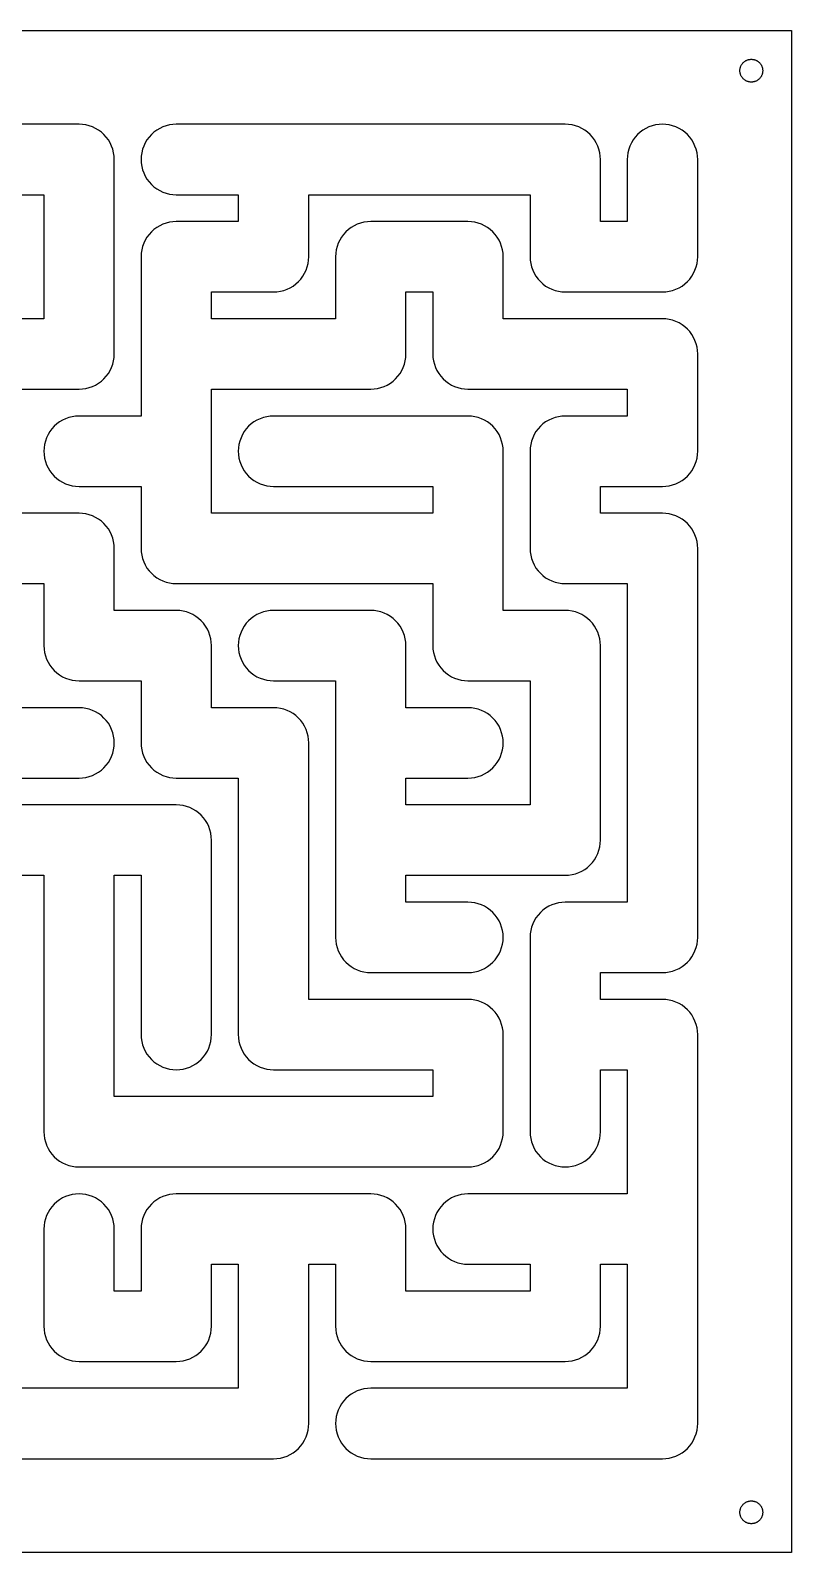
# Model space of a CAD drawing. Header units: millimetres. Extents: x -12 to 215, y -12 to 215.
# Drawn here: x 101.5 to 215, y -12 to 215 of the extents above; entities that cross this region are included whole.
import ezdxf

# ---------------------------------------------------------------- set-up
doc = ezdxf.new("R2010")
doc.units = ezdxf.units.MM
doc.layers.add('CUT', color=1, linetype='Continuous')

msp = doc.modelspace()

# ---------------------------------------------------------------- linework, layer by layer
at = {"layer": 'CUT'}
for points in [[(-12, -12), (-12, 215), (215, 215), (215, -12), (-12, -12)], [(210.7, 209), (210.7, 208.92), (210.69, 208.83), (210.68, 208.75), (210.67, 208.67), (210.65, 208.59), (210.63, 208.51), (210.6, 208.43), (210.57, 208.35), (210.54, 208.27), (210.5, 208.2), (210.46, 208.13), (210.41, 208.06), (210.37, 207.99), (210.31, 207.92), (210.26, 207.86), (210.2, 207.8), (210.14, 207.74), (210.08, 207.69), (210.01, 207.63), (209.94, 207.59), (209.87, 207.54), (209.8, 207.5), (209.73, 207.46), (209.65, 207.43), (209.57, 207.4), (209.49, 207.37), (209.41, 207.35), (209.33, 207.33), (209.25, 207.32), (209.17, 207.31), (209.08, 207.3), (209, 207.3), (208.92, 207.3), (208.83, 207.31), (208.75, 207.32), (208.67, 207.33), (208.59, 207.35), (208.51, 207.37), (208.43, 207.4), (208.35, 207.43), (208.27, 207.46), (208.2, 207.5), (208.13, 207.54), (208.06, 207.59), (207.99, 207.63), (207.92, 207.69), (207.86, 207.74), (207.8, 207.8), (207.74, 207.86), (207.69, 207.92), (207.63, 207.99), (207.59, 208.06), (207.54, 208.13), (207.5, 208.2), (207.46, 208.27), (207.43, 208.35), (207.4, 208.43), (207.37, 208.51), (207.35, 208.59), (207.33, 208.67), (207.32, 208.75), (207.31, 208.83), (207.3, 208.92), (207.3, 209), (207.3, 209.08), (207.31, 209.17), (207.32, 209.25), (207.33, 209.33), (207.35, 209.41), (207.37, 209.49), (207.4, 209.57), (207.43, 209.65), (207.46, 209.73), (207.5, 209.8), (207.54, 209.87), (207.59, 209.94), (207.63, 210.01), (207.69, 210.08), (207.74, 210.14), (207.8, 210.2), (207.86, 210.26), (207.92, 210.31), (207.99, 210.37), (208.06, 210.41), (208.13, 210.46), (208.2, 210.5), (208.27, 210.54), (208.35, 210.57), (208.43, 210.6), (208.51, 210.63), (208.59, 210.65), (208.67, 210.67), (208.75, 210.68), (208.83, 210.69), (208.92, 210.7), (209, 210.7), (209.08, 210.7), (209.17, 210.69), (209.25, 210.68), (209.33, 210.67), (209.41, 210.65), (209.49, 210.63), (209.57, 210.6), (209.65, 210.57), (209.73, 210.54), (209.8, 210.5), (209.87, 210.46), (209.94, 210.41), (210.01, 210.37), (210.08, 210.31), (210.14, 210.26), (210.2, 210.2), (210.26, 210.14), (210.31, 210.08), (210.37, 210.01), (210.41, 209.94), (210.46, 209.87), (210.5, 209.8), (210.54, 209.73), (210.57, 209.65), (210.6, 209.57), (210.63, 209.49), (210.65, 209.41), (210.67, 209.33), (210.68, 209.25), (210.69, 209.17), (210.7, 209.08), (210.7, 209)], [(210.7, -6), (210.7, -6.08), (210.69, -6.17), (210.68, -6.25), (210.67, -6.33), (210.65, -6.41), (210.63, -6.49), (210.6, -6.57), (210.57, -6.65), (210.54, -6.73), (210.5, -6.8), (210.46, -6.87), (210.41, -6.94), (210.37, -7.01), (210.31, -7.08), (210.26, -7.14), (210.2, -7.2), (210.14, -7.26), (210.08, -7.31), (210.01, -7.37), (209.94, -7.41), (209.87, -7.46), (209.8, -7.5), (209.73, -7.54), (209.65, -7.57), (209.57, -7.6), (209.49, -7.63), (209.41, -7.65), (209.33, -7.67), (209.25, -7.68), (209.17, -7.69), (209.08, -7.7), (209, -7.7), (208.92, -7.7), (208.83, -7.69), (208.75, -7.68), (208.67, -7.67), (208.59, -7.65), (208.51, -7.63), (208.43, -7.6), (208.35, -7.57), (208.27, -7.54), (208.2, -7.5), (208.13, -7.46), (208.06, -7.41), (207.99, -7.37), (207.92, -7.31), (207.86, -7.26), (207.8, -7.2), (207.74, -7.14), (207.69, -7.08), (207.63, -7.01), (207.59, -6.94), (207.54, -6.87), (207.5, -6.8), (207.46, -6.73), (207.43, -6.65), (207.4, -6.57), (207.37, -6.49), (207.35, -6.41), (207.33, -6.33), (207.32, -6.25), (207.31, -6.17), (207.3, -6.08), (207.3, -6), (207.3, -5.92), (207.31, -5.83), (207.32, -5.75), (207.33, -5.67), (207.35, -5.59), (207.37, -5.51), (207.4, -5.43), (207.43, -5.35), (207.46, -5.27), (207.5, -5.2), (207.54, -5.13), (207.59, -5.06), (207.63, -4.99), (207.69, -4.92), (207.74, -4.86), (207.8, -4.8), (207.86, -4.74), (207.92, -4.69), (207.99, -4.63), (208.06, -4.59), (208.13, -4.54), (208.2, -4.5), (208.27, -4.46), (208.35, -4.43), (208.43, -4.4), (208.51, -4.37), (208.59, -4.35), (208.67, -4.33), (208.75, -4.32), (208.83, -4.31), (208.92, -4.3), (209, -4.3), (209.08, -4.3), (209.17, -4.31), (209.25, -4.32), (209.33, -4.33), (209.41, -4.35), (209.49, -4.37), (209.57, -4.4), (209.65, -4.43), (209.73, -4.46), (209.8, -4.5), (209.87, -4.54), (209.94, -4.59), (210.01, -4.63), (210.08, -4.69), (210.14, -4.74), (210.2, -4.8), (210.26, -4.86), (210.31, -4.92), (210.37, -4.99), (210.41, -5.06), (210.46, -5.13), (210.5, -5.2), (210.54, -5.27), (210.57, -5.35), (210.6, -5.43), (210.63, -5.51), (210.65, -5.59), (210.67, -5.67), (210.68, -5.75), (210.69, -5.83), (210.7, -5.92), (210.7, -6)]]:
    msp.add_lwpolyline(points, close=True, dxfattribs=at)
for points in [[(94.25, 2), (108.75, 2), (123.25, 2), (137.75, 2), (138.26, 2.03), (138.77, 2.1), (139.27, 2.23), (139.76, 2.4), (140.22, 2.62), (140.67, 2.88), (141.08, 3.19), (141.46, 3.54), (141.81, 3.92), (142.12, 4.33), (142.38, 4.78), (142.6, 5.24), (142.77, 5.73), (142.9, 6.23), (142.97, 6.74), (143, 7.25), (143, 21.75), (143, 31), (147, 31), (147, 21.75), (147.03, 21.24), (147.1, 20.73), (147.23, 20.23), (147.4, 19.74), (147.62, 19.28), (147.88, 18.83), (148.19, 18.42), (148.54, 18.04), (148.92, 17.69), (149.33, 17.38), (149.78, 17.12), (150.24, 16.9), (150.73, 16.73), (151.23, 16.6), (151.74, 16.53), (152.25, 16.5), (166.75, 16.5), (181.25, 16.5), (181.76, 16.53), (182.27, 16.6), (182.77, 16.73), (183.26, 16.9), (183.72, 17.12), (184.17, 17.38), (184.58, 17.69), (184.96, 18.04), (185.31, 18.42), (185.62, 18.83), (185.88, 19.28), (186.1, 19.74), (186.27, 20.23), (186.4, 20.73), (186.47, 21.24), (186.5, 21.75), (186.5, 31), (190.5, 31), (190.5, 21.75), (190.5, 12.5), (181.25, 12.5), (166.75, 12.5), (152.25, 12.5), (151.74, 12.47), (151.23, 12.4), (150.73, 12.27), (150.24, 12.1), (149.78, 11.88), (149.33, 11.62), (148.92, 11.31), (148.54, 10.96), (148.19, 10.58), (147.88, 10.17), (147.62, 9.72), (147.4, 9.26), (147.23, 8.77), (147.1, 8.27), (147.03, 7.76), (147, 7.25), (147.03, 6.74), (147.1, 6.23), (147.23, 5.73), (147.4, 5.24), (147.62, 4.78), (147.88, 4.33), (148.19, 3.92), (148.54, 3.54), (148.92, 3.19), (149.33, 2.88), (149.78, 2.62), (150.24, 2.4), (150.73, 2.23), (151.23, 2.1), (151.74, 2.03), (152.25, 2), (166.75, 2), (181.25, 2), (195.75, 2), (196.26, 2.03), (196.77, 2.1), (197.27, 2.23), (197.76, 2.4), (198.22, 2.62), (198.67, 2.88), (199.08, 3.19), (199.46, 3.54), (199.81, 3.92), (200.12, 4.33), (200.38, 4.78), (200.6, 5.24), (200.77, 5.73), (200.9, 6.23), (200.97, 6.74), (201, 7.25), (201, 21.75), (201, 36.25), (201, 50.75), (201, 65.25), (200.97, 65.76), (200.9, 66.27), (200.77, 66.77), (200.6, 67.26), (200.38, 67.72), (200.12, 68.17), (199.81, 68.58), (199.46, 68.96), (199.08, 69.31), (198.67, 69.62), (198.22, 69.88), (197.76, 70.1), (197.27, 70.27), (196.77, 70.4), (196.26, 70.47), (195.75, 70.5), (186.5, 70.5), (186.5, 74.5), (195.75, 74.5), (196.26, 74.53), (196.77, 74.6), (197.27, 74.73), (197.76, 74.9), (198.22, 75.12), (198.67, 75.38), (199.08, 75.69), (199.46, 76.04), (199.81, 76.42), (200.12, 76.83), (200.38, 77.28), (200.6, 77.74), (200.77, 78.23), (200.9, 78.73), (200.97, 79.24), (201, 79.75), (201, 94.25), (201, 108.75), (201, 123.25), (201, 137.75), (200.97, 138.26), (200.9, 138.77), (200.77, 139.27), (200.6, 139.76), (200.38, 140.22), (200.12, 140.67), (199.81, 141.08), (199.46, 141.46), (199.08, 141.81), (198.67, 142.12), (198.22, 142.38), (197.76, 142.6), (197.27, 142.77), (196.77, 142.9), (196.26, 142.97), (195.75, 143), (186.5, 143), (186.5, 147), (195.75, 147), (196.26, 147.03), (196.77, 147.1), (197.27, 147.23), (197.76, 147.4), (198.22, 147.62), (198.67, 147.88), (199.08, 148.19), (199.46, 148.54), (199.81, 148.92), (200.12, 149.33), (200.38, 149.78), (200.6, 150.24), (200.77, 150.73), (200.9, 151.23), (200.97, 151.74), (201, 152.25), (201, 166.75), (200.97, 167.26), (200.9, 167.77), (200.77, 168.27), (200.6, 168.76), (200.38, 169.22), (200.12, 169.67), (199.81, 170.08), (199.46, 170.46), (199.08, 170.81), (198.67, 171.12), (198.22, 171.38), (197.76, 171.6), (197.27, 171.77), (196.77, 171.9), (196.26, 171.97), (195.75, 172), (181.25, 172), (172, 172), (172, 181.25), (171.97, 181.76), (171.9, 182.27), (171.77, 182.77), (171.6, 183.26), (171.38, 183.72), (171.12, 184.17), (170.81, 184.58), (170.46, 184.96), (170.08, 185.31), (169.67, 185.62), (169.22, 185.88), (168.76, 186.1), (168.27, 186.27), (167.77, 186.4), (167.26, 186.47), (166.75, 186.5), (152.25, 186.5), (151.74, 186.47), (151.23, 186.4), (150.73, 186.27), (150.24, 186.1), (149.78, 185.88), (149.33, 185.62), (148.92, 185.31), (148.54, 184.96), (148.19, 184.58), (147.88, 184.17), (147.62, 183.72), (147.4, 183.26), (147.23, 182.77), (147.1, 182.27), (147.03, 181.76), (147, 181.25), (147, 172), (137.75, 172), (128.5, 172), (128.5, 176), (137.75, 176), (138.26, 176.03), (138.77, 176.1), (139.27, 176.23), (139.76, 176.4), (140.22, 176.62), (140.67, 176.88), (141.08, 177.19), (141.46, 177.54), (141.81, 177.92), (142.12, 178.33), (142.38, 178.78), (142.6, 179.24), (142.77, 179.73), (142.9, 180.23), (142.97, 180.74), (143, 181.25), (143, 190.5), (152.25, 190.5), (166.75, 190.5), (176, 190.5), (176, 181.25), (176.03, 180.74), (176.1, 180.23), (176.23, 179.73), (176.4, 179.24), (176.62, 178.78), (176.88, 178.33), (177.19, 177.92), (177.54, 177.54), (177.92, 177.19), (178.33, 176.88), (178.78, 176.62), (179.24, 176.4), (179.73, 176.23), (180.23, 176.1), (180.74, 176.03), (181.25, 176), (195.75, 176), (196.26, 176.03), (196.77, 176.1), (197.27, 176.23), (197.76, 176.4), (198.22, 176.62), (198.67, 176.88), (199.08, 177.19), (199.46, 177.54), (199.81, 177.92), (200.12, 178.33), (200.38, 178.78), (200.6, 179.24), (200.77, 179.73), (200.9, 180.23), (200.97, 180.74), (201, 181.25), (201, 195.75), (200.97, 196.26), (200.9, 196.77), (200.77, 197.27), (200.6, 197.76), (200.38, 198.22), (200.12, 198.67), (199.81, 199.08), (199.46, 199.46), (199.08, 199.81), (198.67, 200.12), (198.22, 200.38), (197.76, 200.6), (197.27, 200.77), (196.77, 200.9), (196.26, 200.97), (195.75, 201), (195.24, 200.97), (194.73, 200.9), (194.23, 200.77), (193.74, 200.6), (193.28, 200.38), (192.83, 200.12), (192.42, 199.81), (192.04, 199.46), (191.69, 199.08), (191.38, 198.67), (191.12, 198.22), (190.9, 197.76), (190.73, 197.27), (190.6, 196.77), (190.53, 196.26), (190.5, 195.75), (190.5, 186.5), (186.5, 186.5), (186.5, 195.75), (186.47, 196.26), (186.4, 196.77), (186.27, 197.27), (186.1, 197.76), (185.88, 198.22), (185.62, 198.67), (185.31, 199.08), (184.96, 199.46), (184.58, 199.81), (184.17, 200.12), (183.72, 200.38), (183.26, 200.6), (182.77, 200.77), (182.27, 200.9), (181.76, 200.97), (181.25, 201), (166.75, 201), (152.25, 201), (137.75, 201), (123.25, 201), (122.74, 200.97), (122.23, 200.9), (121.73, 200.77), (121.24, 200.6), (120.78, 200.38), (120.33, 200.12), (119.92, 199.81), (119.54, 199.46), (119.19, 199.08), (118.88, 198.67), (118.62, 198.22), (118.4, 197.76), (118.23, 197.27), (118.1, 196.77), (118.03, 196.26), (118, 195.75), (118.03, 195.24), (118.1, 194.73), (118.23, 194.23), (118.4, 193.74), (118.62, 193.28), (118.88, 192.83), (119.19, 192.42), (119.54, 192.04), (119.92, 191.69), (120.33, 191.38), (120.78, 191.12), (121.24, 190.9), (121.73, 190.73), (122.23, 190.6), (122.74, 190.53), (123.25, 190.5), (132.5, 190.5), (132.5, 186.5), (123.25, 186.5), (122.74, 186.47), (122.23, 186.4), (121.73, 186.27), (121.24, 186.1), (120.78, 185.88), (120.33, 185.62), (119.92, 185.31), (119.54, 184.96), (119.19, 184.58), (118.88, 184.17), (118.62, 183.72), (118.4, 183.26), (118.23, 182.77), (118.1, 182.27), (118.03, 181.76), (118, 181.25), (118, 166.75), (118, 157.5), (108.75, 157.5), (108.24, 157.47), (107.73, 157.4), (107.23, 157.27), (106.74, 157.1), (106.28, 156.88), (105.83, 156.62), (105.42, 156.31), (105.04, 155.96), (104.69, 155.58), (104.38, 155.17), (104.12, 154.72), (103.9, 154.26), (103.73, 153.77), (103.6, 153.27), (103.53, 152.76), (103.5, 152.25), (103.53, 151.74), (103.6, 151.23), (103.73, 150.73), (103.9, 150.24), (104.12, 149.78), (104.38, 149.33), (104.69, 148.92), (105.04, 148.54), (105.42, 148.19), (105.83, 147.88), (106.28, 147.62), (106.74, 147.4), (107.23, 147.23), (107.73, 147.1), (108.24, 147.03), (108.75, 147), (118, 147), (118, 137.75), (118.03, 137.24), (118.1, 136.73), (118.23, 136.23), (118.4, 135.74), (118.62, 135.28), (118.88, 134.83), (119.19, 134.42), (119.54, 134.04), (119.92, 133.69), (120.33, 133.38), (120.78, 133.12), (121.24, 132.9), (121.73, 132.73), (122.23, 132.6), (122.74, 132.53), (123.25, 132.5), (137.75, 132.5), (152.25, 132.5), (161.5, 132.5), (161.5, 123.25), (161.53, 122.74), (161.6, 122.23), (161.73, 121.73), (161.9, 121.24), (162.12, 120.78), (162.38, 120.33), (162.69, 119.92), (163.04, 119.54), (163.42, 119.19), (163.83, 118.88), (164.28, 118.62), (164.74, 118.4), (165.23, 118.23), (165.73, 118.1), (166.24, 118.03), (166.75, 118), (176, 118), (176, 108.75), (176, 99.5), (166.75, 99.5), (157.5, 99.5), (157.5, 103.5), (166.75, 103.5), (167.26, 103.53), (167.77, 103.6), (168.27, 103.73), (168.76, 103.9), (169.22, 104.12), (169.67, 104.38), (170.08, 104.69), (170.46, 105.04), (170.81, 105.42), (171.12, 105.83), (171.38, 106.28), (171.6, 106.74), (171.77, 107.23), (171.9, 107.73), (171.97, 108.24), (172, 108.75), (171.97, 109.26), (171.9, 109.77), (171.77, 110.27), (171.6, 110.76), (171.38, 111.22), (171.12, 111.67), (170.81, 112.08), (170.46, 112.46), (170.08, 112.81), (169.67, 113.12), (169.22, 113.38), (168.76, 113.6), (168.27, 113.77), (167.77, 113.9), (167.26, 113.97), (166.75, 114), (157.5, 114), (157.5, 123.25), (157.47, 123.76), (157.4, 124.27), (157.27, 124.77), (157.1, 125.26), (156.88, 125.72), (156.62, 126.17), (156.31, 126.58), (155.96, 126.96), (155.58, 127.31), (155.17, 127.62), (154.72, 127.88), (154.26, 128.1), (153.77, 128.27), (153.27, 128.4), (152.76, 128.47), (152.25, 128.5), (137.75, 128.5), (137.24, 128.47), (136.73, 128.4), (136.23, 128.27), (135.74, 128.1), (135.28, 127.88), (134.83, 127.62), (134.42, 127.31), (134.04, 126.96), (133.69, 126.58), (133.38, 126.17), (133.12, 125.72), (132.9, 125.26), (132.73, 124.77), (132.6, 124.27), (132.53, 123.76), (132.5, 123.25), (132.53, 122.74), (132.6, 122.23), (132.73, 121.73), (132.9, 121.24), (133.12, 120.78), (133.38, 120.33), (133.69, 119.92), (134.04, 119.54), (134.42, 119.19), (134.83, 118.88), (135.28, 118.62), (135.74, 118.4), (136.23, 118.23), (136.73, 118.1), (137.24, 118.03), (137.75, 118), (147, 118), (147, 108.75), (147, 94.25), (147, 79.75), (147.03, 79.24), (147.1, 78.73), (147.23, 78.23), (147.4, 77.74), (147.62, 77.28), (147.88, 76.83), (148.19, 76.42), (148.54, 76.04), (148.92, 75.69), (149.33, 75.38), (149.78, 75.12), (150.24, 74.9), (150.73, 74.73), (151.23, 74.6), (151.74, 74.53), (152.25, 74.5), (166.75, 74.5), (167.26, 74.53), (167.77, 74.6), (168.27, 74.73), (168.76, 74.9), (169.22, 75.12), (169.67, 75.38), (170.08, 75.69), (170.46, 76.04), (170.81, 76.42), (171.12, 76.83), (171.38, 77.28), (171.6, 77.74), (171.77, 78.23), (171.9, 78.73), (171.97, 79.24), (172, 79.75), (171.97, 80.26), (171.9, 80.77), (171.77, 81.27), (171.6, 81.76), (171.38, 82.22), (171.12, 82.67), (170.81, 83.08), (170.46, 83.46), (170.08, 83.81), (169.67, 84.12), (169.22, 84.38), (168.76, 84.6), (168.27, 84.77), (167.77, 84.9), (167.26, 84.97), (166.75, 85), (157.5, 85), (157.5, 89), (166.75, 89), (181.25, 89), (181.76, 89.03), (182.27, 89.1), (182.77, 89.23), (183.26, 89.4), (183.72, 89.62), (184.17, 89.88), (184.58, 90.19), (184.96, 90.54), (185.31, 90.92), (185.62, 91.33), (185.88, 91.78), (186.1, 92.24), (186.27, 92.73), (186.4, 93.23), (186.47, 93.74), (186.5, 94.25), (186.5, 108.75), (186.5, 123.25), (186.47, 123.76), (186.4, 124.27), (186.27, 124.77), (186.1, 125.26), (185.88, 125.72), (185.62, 126.17), (185.31, 126.58), (184.96, 126.96), (184.58, 127.31), (184.17, 127.62), (183.72, 127.88), (183.26, 128.1), (182.77, 128.27), (182.27, 128.4), (181.76, 128.47), (181.25, 128.5), (172, 128.5), (172, 137.75), (172, 152.25), (171.97, 152.76), (171.9, 153.27), (171.77, 153.77), (171.6, 154.26), (171.38, 154.72), (171.12, 155.17), (170.81, 155.58), (170.46, 155.96), (170.08, 156.31), (169.67, 156.62), (169.22, 156.88), (168.76, 157.1), (168.27, 157.27), (167.77, 157.4), (167.26, 157.47), (166.75, 157.5), (152.25, 157.5), (137.75, 157.5), (137.24, 157.47), (136.73, 157.4), (136.23, 157.27), (135.74, 157.1), (135.28, 156.88), (134.83, 156.62), (134.42, 156.31), (134.04, 155.96), (133.69, 155.58), (133.38, 155.17), (133.12, 154.72), (132.9, 154.26), (132.73, 153.77), (132.6, 153.27), (132.53, 152.76), (132.5, 152.25), (132.53, 151.74), (132.6, 151.23), (132.73, 150.73), (132.9, 150.24), (133.12, 149.78), (133.38, 149.33), (133.69, 148.92), (134.04, 148.54), (134.42, 148.19), (134.83, 147.88), (135.28, 147.62), (135.74, 147.4), (136.23, 147.23), (136.73, 147.1), (137.24, 147.03), (137.75, 147), (152.25, 147), (161.5, 147), (161.5, 143), (152.25, 143), (137.75, 143), (128.5, 143), (128.5, 152.25), (128.5, 161.5), (137.75, 161.5), (152.25, 161.5), (152.76, 161.53), (153.27, 161.6), (153.77, 161.73), (154.26, 161.9), (154.72, 162.12), (155.17, 162.38), (155.58, 162.69), (155.96, 163.04), (156.31, 163.42), (156.62, 163.83), (156.88, 164.28), (157.1, 164.74), (157.27, 165.23), (157.4, 165.73), (157.47, 166.24), (157.5, 166.75), (157.5, 176), (161.5, 176), (161.5, 166.75), (161.53, 166.24), (161.6, 165.73), (161.73, 165.23), (161.9, 164.74), (162.12, 164.28), (162.38, 163.83), (162.69, 163.42), (163.04, 163.04), (163.42, 162.69), (163.83, 162.38), (164.28, 162.12), (164.74, 161.9), (165.23, 161.73), (165.73, 161.6), (166.24, 161.53), (166.75, 161.5), (181.25, 161.5), (190.5, 161.5), (190.5, 157.5), (181.25, 157.5), (180.74, 157.47), (180.23, 157.4), (179.73, 157.27), (179.24, 157.1), (178.78, 156.88), (178.33, 156.62), (177.92, 156.31), (177.54, 155.96), (177.19, 155.58), (176.88, 155.17), (176.62, 154.72), (176.4, 154.26), (176.23, 153.77), (176.1, 153.27), (176.03, 152.76), (176, 152.25), (176, 137.75), (176.03, 137.24), (176.1, 136.73), (176.23, 136.23), (176.4, 135.74), (176.62, 135.28), (176.88, 134.83), (177.19, 134.42), (177.54, 134.04), (177.92, 133.69), (178.33, 133.38), (178.78, 133.12), (179.24, 132.9), (179.73, 132.73), (180.23, 132.6), (180.74, 132.53), (181.25, 132.5), (190.5, 132.5), (190.5, 123.25), (190.5, 108.75), (190.5, 94.25), (190.5, 85), (181.25, 85), (180.74, 84.97), (180.23, 84.9), (179.73, 84.77), (179.24, 84.6), (178.78, 84.38), (178.33, 84.12), (177.92, 83.81), (177.54, 83.46), (177.19, 83.08), (176.88, 82.67), (176.62, 82.22), (176.4, 81.76), (176.23, 81.27), (176.1, 80.77), (176.03, 80.26), (176, 79.75), (176, 65.25), (176, 50.75), (176.03, 50.24), (176.1, 49.73), (176.23, 49.23), (176.4, 48.74), (176.62, 48.28), (176.88, 47.83), (177.19, 47.42), (177.54, 47.04), (177.92, 46.69), (178.33, 46.38), (178.78, 46.12), (179.24, 45.9), (179.73, 45.73), (180.23, 45.6), (180.74, 45.53), (181.25, 45.5), (181.76, 45.53), (182.27, 45.6), (182.77, 45.73), (183.26, 45.9), (183.72, 46.12), (184.17, 46.38), (184.58, 46.69), (184.96, 47.04), (185.31, 47.42), (185.62, 47.83), (185.88, 48.28), (186.1, 48.74), (186.27, 49.23), (186.4, 49.73), (186.47, 50.24), (186.5, 50.75), (186.5, 60), (190.5, 60), (190.5, 50.75), (190.5, 41.5), (181.25, 41.5), (166.75, 41.5), (166.24, 41.47), (165.73, 41.4), (165.23, 41.27), (164.74, 41.1), (164.28, 40.88), (163.83, 40.62), (163.42, 40.31), (163.04, 39.96), (162.69, 39.58), (162.38, 39.17), (162.12, 38.72), (161.9, 38.26), (161.73, 37.77), (161.6, 37.27), (161.53, 36.76), (161.5, 36.25), (161.53, 35.74), (161.6, 35.23), (161.73, 34.73), (161.9, 34.24), (162.12, 33.78), (162.38, 33.33), (162.69, 32.92), (163.04, 32.54), (163.42, 32.19), (163.83, 31.88), (164.28, 31.62), (164.74, 31.4), (165.23, 31.23), (165.73, 31.1), (166.24, 31.03), (166.75, 31), (176, 31), (176, 27), (166.75, 27), (157.5, 27), (157.5, 36.25), (157.47, 36.76), (157.4, 37.27), (157.27, 37.77), (157.1, 38.26), (156.88, 38.72), (156.62, 39.17), (156.31, 39.58), (155.96, 39.96), (155.58, 40.31), (155.17, 40.62), (154.72, 40.88), (154.26, 41.1), (153.77, 41.27), (153.27, 41.4), (152.76, 41.47), (152.25, 41.5), (137.75, 41.5), (123.25, 41.5), (122.74, 41.47), (122.23, 41.4), (121.73, 41.27), (121.24, 41.1), (120.78, 40.88), (120.33, 40.62), (119.92, 40.31), (119.54, 39.96), (119.19, 39.58), (118.88, 39.17), (118.62, 38.72), (118.4, 38.26), (118.23, 37.77), (118.1, 37.27), (118.03, 36.76), (118, 36.25), (118, 27), (114, 27), (114, 36.25), (113.97, 36.76), (113.9, 37.27), (113.77, 37.77), (113.6, 38.26), (113.38, 38.72), (113.12, 39.17), (112.81, 39.58), (112.46, 39.96), (112.08, 40.31), (111.67, 40.62), (111.22, 40.88), (110.76, 41.1), (110.27, 41.27), (109.77, 41.4), (109.26, 41.47), (108.75, 41.5), (108.24, 41.47), (107.73, 41.4), (107.23, 41.27), (106.74, 41.1), (106.28, 40.88), (105.83, 40.62), (105.42, 40.31), (105.04, 39.96), (104.69, 39.58), (104.38, 39.17), (104.12, 38.72), (103.9, 38.26), (103.73, 37.77), (103.6, 37.27), (103.53, 36.76), (103.5, 36.25), (103.5, 21.75), (103.53, 21.24), (103.6, 20.73), (103.73, 20.23), (103.9, 19.74), (104.12, 19.28), (104.38, 18.83), (104.69, 18.42), (105.04, 18.04), (105.42, 17.69), (105.83, 17.38), (106.28, 17.12), (106.74, 16.9), (107.23, 16.73), (107.73, 16.6), (108.24, 16.53), (108.75, 16.5), (123.25, 16.5), (123.76, 16.53), (124.27, 16.6), (124.77, 16.73), (125.26, 16.9), (125.72, 17.12), (126.17, 17.38), (126.58, 17.69), (126.96, 18.04), (127.31, 18.42), (127.62, 18.83), (127.88, 19.28), (128.1, 19.74), (128.27, 20.23), (128.4, 20.73), (128.47, 21.24), (128.5, 21.75), (128.5, 31), (132.5, 31), (132.5, 21.75), (132.5, 12.5), (123.25, 12.5), (108.75, 12.5), (99.5, 12.5)], [(99.5, 161.5), (108.75, 161.5), (109.26, 161.53), (109.77, 161.6), (110.27, 161.73), (110.76, 161.9), (111.22, 162.12), (111.67, 162.38), (112.08, 162.69), (112.46, 163.04), (112.81, 163.42), (113.12, 163.83), (113.38, 164.28), (113.6, 164.74), (113.77, 165.23), (113.9, 165.73), (113.97, 166.24), (114, 166.75), (114, 181.25), (114, 195.75), (113.97, 196.26), (113.9, 196.77), (113.77, 197.27), (113.6, 197.76), (113.38, 198.22), (113.12, 198.67), (112.81, 199.08), (112.46, 199.46), (112.08, 199.81), (111.67, 200.12), (111.22, 200.38), (110.76, 200.6), (110.27, 200.77), (109.77, 200.9), (109.26, 200.97), (108.75, 201), (94.25, 201)], [(94.25, 190.5), (103.5, 190.5), (103.5, 181.25), (103.5, 172), (94.25, 172)], [(94.25, 89), (103.5, 89), (103.5, 79.75), (103.5, 65.25), (103.5, 50.75), (103.53, 50.24), (103.6, 49.73), (103.73, 49.23), (103.87, 48.81), (103.9, 48.74), (104.12, 48.28), (104.38, 47.83), (104.69, 47.42), (105.04, 47.04), (105.42, 46.69), (105.83, 46.38), (106.28, 46.12), (106.74, 45.9), (107.23, 45.73), (107.73, 45.6), (108.24, 45.53), (108.75, 45.5), (123.25, 45.5), (137.75, 45.5), (152.25, 45.5), (166.75, 45.5), (167.26, 45.53), (167.77, 45.6), (168.27, 45.73), (168.76, 45.9), (169.22, 46.12), (169.67, 46.38), (170.08, 46.69), (170.46, 47.04), (170.81, 47.42), (171.12, 47.83), (171.38, 48.28), (171.6, 48.74), (171.77, 49.23), (171.9, 49.73), (171.97, 50.24), (172, 50.75), (172, 65.25), (171.97, 65.76), (171.9, 66.27), (171.77, 66.77), (171.6, 67.26), (171.38, 67.72), (171.12, 68.17), (170.81, 68.58), (170.46, 68.96), (170.08, 69.31), (169.67, 69.62), (169.22, 69.88), (168.76, 70.1), (168.27, 70.27), (167.77, 70.4), (167.26, 70.47), (166.75, 70.5), (152.25, 70.5), (143, 70.5), (143, 79.75), (143, 94.25), (143, 108.75), (142.97, 109.26), (142.9, 109.77), (142.77, 110.27), (142.6, 110.76), (142.38, 111.22), (142.12, 111.67), (141.81, 112.08), (141.46, 112.46), (141.08, 112.81), (140.67, 113.12), (140.22, 113.38), (139.76, 113.6), (139.27, 113.77), (138.77, 113.9), (138.26, 113.97), (137.75, 114), (128.5, 114), (128.5, 123.25), (128.47, 123.76), (128.4, 124.27), (128.27, 124.77), (128.1, 125.26), (127.88, 125.72), (127.62, 126.17), (127.31, 126.58), (126.96, 126.96), (126.58, 127.31), (126.17, 127.62), (125.72, 127.88), (125.26, 128.1), (124.77, 128.27), (124.27, 128.4), (123.76, 128.47), (123.25, 128.5), (114, 128.5), (114, 137.75), (113.97, 138.26), (113.9, 138.77), (113.77, 139.27), (113.6, 139.76), (113.38, 140.22), (113.12, 140.67), (112.81, 141.08), (112.46, 141.46), (112.08, 141.81), (111.67, 142.12), (111.22, 142.38), (110.76, 142.6), (110.27, 142.77), (109.77, 142.9), (109.26, 142.97), (108.75, 143), (99.5, 143)], [(94.25, 132.5), (103.5, 132.5), (103.5, 123.25), (103.53, 122.74), (103.6, 122.23), (103.73, 121.73), (103.9, 121.24), (104.12, 120.78), (104.38, 120.33), (104.69, 119.92), (105.04, 119.54), (105.42, 119.19), (105.83, 118.88), (106.28, 118.62), (106.74, 118.4), (106.87, 118.35), (107.23, 118.23), (107.73, 118.1), (108.24, 118.03), (108.75, 118), (118, 118), (118, 108.75), (118.03, 108.24), (118.1, 107.73), (118.23, 107.23), (118.4, 106.74), (118.62, 106.28), (118.88, 105.83), (119.19, 105.42), (119.54, 105.04), (119.92, 104.69), (120.33, 104.38), (120.78, 104.12), (121.24, 103.9), (121.37, 103.85), (121.73, 103.73), (122.23, 103.6), (122.74, 103.53), (123.25, 103.5), (132.5, 103.5), (132.5, 94.25), (132.5, 79.75), (132.5, 65.25), (132.53, 64.74), (132.6, 64.23), (132.73, 63.73), (132.9, 63.24), (133.12, 62.78), (133.38, 62.33), (133.69, 61.92), (134.04, 61.54), (134.42, 61.19), (134.83, 60.88), (135.28, 60.62), (135.74, 60.4), (136.23, 60.23), (136.73, 60.1), (137.24, 60.03), (137.75, 60), (152.25, 60), (161.5, 60), (161.5, 56), (152.25, 56), (137.75, 56), (123.25, 56), (114, 56), (114, 65.25), (114, 79.75), (114, 89), (118, 89), (118, 79.75), (118, 65.25), (118.03, 64.74), (118.1, 64.23), (118.23, 63.73), (118.4, 63.24), (118.62, 62.78), (118.88, 62.33), (119.19, 61.92), (119.54, 61.54), (119.92, 61.19), (120.33, 60.88), (120.78, 60.62), (121.24, 60.4), (121.73, 60.23), (122.23, 60.1), (122.74, 60.03), (123.25, 60), (123.76, 60.03), (124.27, 60.1), (124.77, 60.23), (125.26, 60.4), (125.72, 60.62), (126.17, 60.88), (126.58, 61.19), (126.96, 61.54), (127.31, 61.92), (127.62, 62.33), (127.88, 62.78), (128.1, 63.24), (128.27, 63.73), (128.4, 64.23), (128.47, 64.74), (128.5, 65.25), (128.5, 79.75), (128.5, 94.25), (128.47, 94.76), (128.4, 95.27), (128.27, 95.77), (128.1, 96.26), (127.88, 96.72), (127.62, 97.17), (127.31, 97.58), (126.96, 97.96), (126.58, 98.31), (126.17, 98.62), (125.72, 98.88), (125.26, 99.1), (124.77, 99.27), (124.27, 99.4), (123.76, 99.47), (123.25, 99.5), (108.75, 99.5), (99.5, 99.5)], [(99.5, 103.5), (108.75, 103.5), (109.26, 103.53), (109.77, 103.6), (110.27, 103.73), (110.76, 103.9), (111.22, 104.12), (111.67, 104.38), (112.08, 104.69), (112.46, 105.04), (112.81, 105.42), (113.12, 105.83), (113.38, 106.28), (113.6, 106.74), (113.77, 107.23), (113.9, 107.73), (113.97, 108.24), (114, 108.75), (113.97, 109.26), (113.9, 109.77), (113.77, 110.27), (113.6, 110.76), (113.38, 111.22), (113.12, 111.67), (112.81, 112.08), (112.46, 112.46), (112.08, 112.81), (111.67, 113.12), (111.22, 113.38), (110.76, 113.6), (110.27, 113.77), (109.77, 113.9), (109.26, 113.97), (108.75, 114), (99.5, 114)]]:
    msp.add_lwpolyline(points, dxfattribs=at)

doc.saveas('drawing.dxf')
